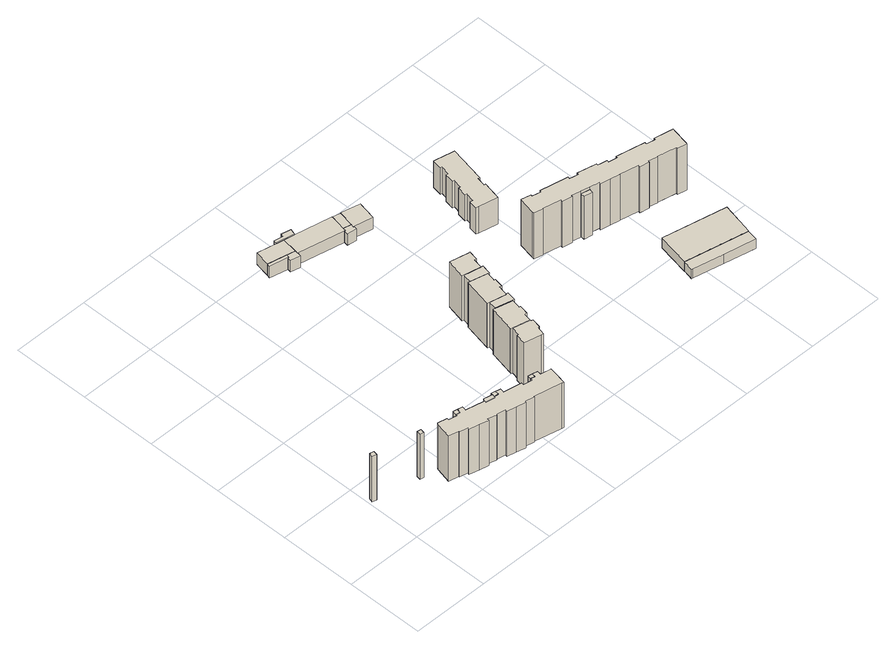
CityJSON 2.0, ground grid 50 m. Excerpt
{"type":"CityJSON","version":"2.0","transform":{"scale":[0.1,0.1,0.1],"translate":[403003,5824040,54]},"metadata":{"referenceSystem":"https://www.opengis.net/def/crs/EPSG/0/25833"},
"CityObjects":{
"building1":{"type":"Building","attributes":{"Gemeindeschluessel":"11000010","BezugspunktDach":"2200","function":"51009_1610","measuredHeight":34.27,"storeysAboveGround":0},"address":[{"country":"Germany","locality":"Berlin"}],"geometry":[{"type":"Solid","lod":"1","boundaries":[[[[0,1,2,3]],[[4,5,6,7]],[[4,7,3,2]],[[5,4,2,1]],[[6,5,1,0]],[[7,6,0,3]]]]}]},
"building2":{"type":"Building","attributes":{"Gemeindeschluessel":"11000010","BezugspunktDach":"2200","function":"51009_1610","measuredHeight":33.98,"storeysAboveGround":0},"address":[{"country":"Germany","locality":"Berlin"}],"geometry":[{"type":"Solid","lod":"1","boundaries":[[[[8,9,10,11]],[[12,13,14,15]],[[12,15,11,10]],[[13,12,10,9]],[[14,13,9,8]],[[15,14,8,11]]]]}]},
"building3":{"type":"Building","attributes":{"Gemeindeschluessel":"11000010","BezugspunktDach":"2200","function":"51009_1610","measuredHeight":34.3,"storeysAboveGround":0},"address":[{"country":"Germany","locality":"Berlin"}],"geometry":[{"type":"Solid","lod":"1","boundaries":[[[[16,17,18,19,20,21]],[[22,23,24,25,26,27]],[[22,27,21,20]],[[23,22,20,19]],[[24,23,19,18]],[[25,24,18,17]],[[26,25,17,16]],[[27,26,16,21]]]]}]},
"building4":{"type":"Building","attributes":{"Gemeindeschluessel":"11000010","BezugspunktDach":"2200","function":"31001_2523","measuredHeight":34.49,"storeysAboveGround":1},"address":[{"country":"Germany","locality":"Berlin","thoroughfareNumber":"15 (1)","thoroughfareName":"Schwarzburger Straße"}],"geometry":[{"type":"Solid","lod":"1","boundaries":[[[[28,29,30,31,32,33]],[[34,35,36,37,38,39]],[[34,39,33,32]],[[35,34,32,31]],[[36,35,31,30]],[[37,36,30,29]],[[38,37,29,28]],[[39,38,28,33]]]]}]},
"building5":{"type":"Building","attributes":{"Gemeindeschluessel":"11000010","BezugspunktDach":"2200","function":"31001_1010","measuredHeight":34.45,"storeysAboveGround":11},"address":[{"country":"Germany","locality":"Berlin","thoroughfareNumber":"15, 17, 19","thoroughfareName":"Schwarzburger Straße"}],"geometry":[{"type":"Solid","lod":"1","boundaries":[[[[40,41,42,43,44,45,46,47,48,49,50,51,52,53,54,55,56,57,58,59,60,61,62,63,64,65,66,67,68,69,70,71,72,73,74,75,76,77,78,79,80,81,82,83,84,85,86,87,88,89]],[[90,91,92,93,94,27,26,25,24,23,95,96,97,98,99,100,101,102,103,104,105,106,107,108,109,110,111,112,113,114,115,116,117,118,119,120,121,122,123,124,125,126,127,128,129,130,131,132,133,134]],[[90,134,89,88]],[[91,90,88,87]],[[92,91,87,86]],[[93,92,86,85]],[[94,93,85,84]],[[27,94,84,83]],[[26,27,83,82]],[[25,26,82,81]],[[24,25,81,80]],[[23,24,80,79]],[[95,23,79,78]],[[96,95,78,77]],[[97,96,77,76]],[[98,97,76,75]],[[99,98,75,74]],[[100,99,74,73]],[[101,100,73,72]],[[102,101,72,71]],[[103,102,71,70]],[[104,103,70,69]],[[105,104,69,68]],[[106,105,68,67]],[[107,106,67,66]],[[108,107,66,65]],[[109,108,65,64]],[[110,109,64,63]],[[111,110,63,62]],[[112,111,62,61]],[[113,112,61,60]],[[114,113,60,59]],[[115,114,59,58]],[[116,115,58,57]],[[117,116,57,56]],[[118,117,56,55]],[[119,118,55,54]],[[120,119,54,53]],[[121,120,53,52]],[[122,121,52,51]],[[123,122,51,50]],[[124,123,50,49]],[[125,124,49,48]],[[126,125,48,47]],[[127,126,47,46]],[[128,127,46,45]],[[129,128,45,44]],[[130,129,44,43]],[[131,130,43,42]],[[132,131,42,41]],[[133,132,41,40]],[[134,133,40,89]]]]}]},
"building6":{"type":"Building","attributes":{"Gemeindeschluessel":"11000010","BezugspunktDach":"2200","function":"51009_1610","measuredHeight":34.56,"storeysAboveGround":0},"address":[{"country":"Germany","locality":"Berlin"}],"geometry":[{"type":"Solid","lod":"1","boundaries":[[[[135,136,137,30,29]],[[138,139,140,141,142]],[[138,142,29,30]],[[139,138,30,137]],[[140,139,137,136]],[[141,140,136,135]],[[142,141,135,29]]]]}]},
"building7":{"type":"Building","attributes":{"Gemeindeschluessel":"11000010","BezugspunktDach":"2200","function":"51009_1610","measuredHeight":34.34,"storeysAboveGround":0},"address":[{"country":"Germany","locality":"Berlin"}],"geometry":[{"type":"Solid","lod":"1","boundaries":[[[[143,144,145,146]],[[147,148,149,150]],[[147,150,146,145]],[[148,147,145,144]],[[149,148,144,143]],[[150,149,143,146]]]]}]},
"building8":{"type":"Building","attributes":{"Gemeindeschluessel":"11000010","function":"31001_1010"},"address":[{"country":"Germany","locality":"Berlin","thoroughfareNumber":"12, 14, 16","thoroughfareName":"Schwarzburger Straße"}],"children":["building8-1","building8-2","building8-3","building8-4","building8-5","building8-6"]},
"building8-1":{"type":"BuildingPart","attributes":{"BezugspunktDach":"2200","measuredHeight":34.2,"storeysAboveGround":11},"parents":["building8"],"geometry":[{"type":"MultiSurface","lod":"1","boundaries":[[[151,152,153,154,155,156,157,158,159,160,161,162,163,164,165]],[[166,167,168,169,170,171,172,173,174,175,176,177,178,179,180]],[[166,180,165,164]],[[167,166,164,163]],[[168,167,163,162]],[[169,168,162,161]],[[170,181,182,161,160],[181,170,160,182]],[[171,170,160,159]],[[172,171,159,158]],[[173,172,158,157]],[[174,173,157,156]],[[175,174,156,155]],[[176,175,155,154]],[[180,179,151,165]],[[160,170,181,182]],[[169,161,182,181]],[[177,176,154,153]],[[178,183,177,153,152]],[[179,178,152,151]]]}]},
"building8-2":{"type":"BuildingPart","attributes":{"BezugspunktDach":"2200","measuredHeight":34.19,"storeysAboveGround":11},"parents":["building8"],"geometry":[{"type":"Solid","lod":"1","boundaries":[[[[184,185,186,187,188,189,190,191,192]],[[193,194,195,196,197,198,199,200,201]],[[193,201,192,191]],[[194,193,191,190]],[[195,194,190,189]],[[196,195,189,188]],[[197,196,188,187]],[[198,197,187,186]],[[199,202,203,198,186,185]],[[200,199,185,184]],[[201,200,184,192]],[[198,203,202,199]]]]}]},
"building8-3":{"type":"BuildingPart","attributes":{"BezugspunktDach":"2200","measuredHeight":34.09,"storeysAboveGround":11},"parents":["building8"],"geometry":[{"type":"MultiSurface","lod":"1","boundaries":[[[182,160,204,205,203,202,206,161]],[[200,199,198,207,208,170,181,169]],[[200,169,161,206]],[[199,200,206,202]],[[207,198,203,205]],[[208,207,205,204]],[[170,208,204,160]],[[181,170,160,182]],[[198,199,202,203]],[[169,209,181,182,161]]]}]},
"building8-4":{"type":"BuildingPart","attributes":{"BezugspunktDach":"2200","measuredHeight":34.16,"storeysAboveGround":11},"parents":["building8"],"geometry":[{"type":"MultiSurface","lod":"1","boundaries":[[[210,211,212,213,214,215,216,217]],[[179,178,176,218,219,220,221,222]],[[179,222,217,216]],[[152,151,179,216,215]],[[176,154,153,152,215,214]],[[218,176,214,213]],[[219,218,213,212]],[[220,219,212,211]],[[223,224,211,210]],[[222,221,210,217],[222,225,223,221]],[[178,179,151,152]],[[177,153,154,176]],[[177,178,152,153]],[[221,220,224,223]],[[225,222,221,223]]]}]},
"building8-5":{"type":"BuildingPart","attributes":{"BezugspunktDach":"2200","measuredHeight":34.19,"storeysAboveGround":11},"parents":["building8"],"geometry":[{"type":"MultiSurface","lod":"1","boundaries":[[[226,227,228,229,230,231,232,233,224,223,225,234,235,236,237]],[[238,239,240,222,221,220,241,242,243,244,245,246,247,248,249]],[[238,249,237,236]],[[239,238,236,235]],[[240,239,235,234]],[[222,240,234,225]],[[241,220,224,233]],[[242,241,233,232]],[[243,242,232,231]],[[244,243,231,230]],[[245,244,230,229]],[[246,245,229,228]],[[247,246,228,227]],[[249,248,226,237]],[[221,222,225,223]],[[221,223,224,220,250]],[[248,247,227,226]]]}]},
"building8-6":{"type":"BuildingPart","attributes":{"BezugspunktDach":"2200","measuredHeight":34.13,"storeysAboveGround":11},"parents":["building8"],"geometry":[{"type":"MultiSurface","lod":"1","boundaries":[[[251,252,253,254,255,256,257,258,259,260,261]],[[262,263,248,247,264,265,266,267,268,269,270]],[[262,270,261,260]],[[263,262,260,259]],[[248,263,259,258]],[[247,227,226,258,257]],[[264,247,257,256]],[[265,264,256,255]],[[266,265,255,254]],[[267,266,254,253]],[[268,267,253,252]],[[269,268,252,251]],[[270,269,251,261]],[[248,226,227,247]]]}]},
"building9":{"type":"Building","attributes":{"Gemeindeschluessel":"11000010","BezugspunktDach":"2200","function":"51009_1610","measuredHeight":8.71,"storeysAboveGround":0},"address":[{"country":"Germany","locality":"Berlin"}],"geometry":[{"type":"Solid","lod":"1","boundaries":[[[[271,272,273,274,275,276,277,278]],[[279,280,281,282,283,284,285,286]],[[279,286,278,277]],[[280,279,277,276]],[[281,280,276,275]],[[282,281,275,274]],[[283,282,274,273]],[[284,283,273,272]],[[285,284,272,271]],[[286,285,271,278]]]]}]},
"building10":{"type":"Building","attributes":{"name":"Frauen-und Mädchenzentrum","Gemeindeschluessel":"11000010","function":"31001_3061"},"address":[{"country":"Germany","locality":"Berlin","thoroughfareNumber":"8","thoroughfareName":"Schwarzburger Straße"}],"children":["building10-1","building10-2","building10-3","building10-4","building10-5","building10-6","building10-7"]},
"building10-1":{"type":"BuildingPart","attributes":{"BezugspunktDach":"2200","measuredHeight":8.77,"storeysAboveGround":3},"parents":["building10"],"geometry":[{"type":"MultiSurface","lod":"1","boundaries":[[[272,287,288,289,290,291,292,293,274,273]],[[282,294,295,296,297,298,299,300,284,283]],[[282,283,273,274]],[[295,294,295,292]],[[301,302,291,290]],[[303,304,290,289]],[[299,298,289,288]],[[300,299,288,287]],[[284,300,287,272]],[[283,284,272,273]],[[294,282,274,293]],[[293,292,295,294]],[[297,296,302,301]],[[298,297,304,303]]]}]},
"building10-2":{"type":"BuildingPart","attributes":{"BezugspunktDach":"2200","measuredHeight":8.86,"storeysAboveGround":3},"parents":["building10"],"geometry":[{"type":"MultiSurface","lod":"1","boundaries":[[[305,306,307,308,309]],[[310,281,280,279,311]],[[310,311,309,308]],[[275,312,310,308,307]],[[280,281,307,306]],[[279,280,306,305]],[[311,279,305,309]],[[281,310,312,275]]]}]},
"building10-3":{"type":"BuildingPart","attributes":{"BezugspunktDach":"2200","measuredHeight":4.09,"storeysAboveGround":3},"parents":["building10"],"geometry":[{"type":"MultiSurface","lod":"1","boundaries":[[[313,314,315,316,317,318,302]],[[319,320,321,322,323,324,296]],[[319,296,302,318]],[[320,319,318,317]],[[321,320,317,316]],[[322,321,316,315]],[[323,322,315,314]],[[325,326,323,314]],[[324,327,326,328,325,313]],[[296,297,301,302]]]}]},
"building10-4":{"type":"BuildingPart","attributes":{"BezugspunktDach":"2200","measuredHeight":9.27,"storeysAboveGround":3},"parents":["building10"],"geometry":[{"type":"MultiSurface","lod":"1","boundaries":[[[329,330,331,332,333,334]],[[335,336,337,338,295,339]],[[335,339,334,333]],[[336,335,333,332]],[[337,336,332,331]],[[338,337,331,330]],[[295,338,330,329]],[[340,341,293,294,293,292,295,329,334]],[[295,292,293,294]],[[339,294,293,341,340]]]}]},
"building10-5":{"type":"BuildingPart","attributes":{"BezugspunktDach":"2200","measuredHeight":8.72,"storeysAboveGround":3},"parents":["building10"],"geometry":[{"type":"MultiSurface","lod":"1","boundaries":[[[342,343,344,345,346,347,348]],[[349,326,323,350,351,352,353]],[[349,353,348,347]],[[326,354,355,349,347,346]],[[314,325,346,345]],[[351,350,344,343]],[[352,351,343,342]],[[353,352,342,348]],[[349,355,354,326]],[[323,326,325,314]]]}]},
"building10-6":{"type":"BuildingPart","attributes":{"BezugspunktDach":"2200","measuredHeight":8.68,"storeysAboveGround":3},"parents":["building10"],"geometry":[{"type":"MultiSurface","lod":"1","boundaries":[[[355,354,304,303]],[[297,326,349,298]],[[298,349,355,303]],[[356,297,298,303,304]],[[326,354,355,349]]]}]},
"building10-7":{"type":"BuildingPart","attributes":{"BezugspunktDach":"2200","measuredHeight":8.78,"storeysAboveGround":3},"parents":["building10"],"geometry":[{"type":"MultiSurface","lod":"1","boundaries":[[[275,274,293,341,357,312]],[[358,339,294,282,281,310]],[[358,310,312,357]],[[339,358,357,341]],[[294,339,341,339,294,293]],[[293,294,293,274]],[[281,282,274,275]],[[282,294,293,274]],[[310,281,275,312]]]}]},
"building11":{"type":"Building","attributes":{"Gemeindeschluessel":"11000010","BezugspunktDach":"2200","function":"51009_1610","measuredHeight":8.74,"storeysAboveGround":0},"address":[{"country":"Germany","locality":"Berlin"}],"geometry":[{"type":"Solid","lod":"1","boundaries":[[[[359,342,348,347,289,288,287,360]],[[300,299,298,349,353,352,361,362]],[[300,362,360,287]],[[299,300,287,288]],[[298,299,288,289]],[[349,298,289,347]],[[353,349,347,348]],[[352,353,348,342]],[[361,352,342,359]],[[362,361,359,360]]]]}]},
"building12":{"type":"Building","attributes":{"Gemeindeschluessel":"11000010","BezugspunktDach":"2200","function":"51009_1610","measuredHeight":2.4,"storeysAboveGround":0},"address":[{"country":"Germany","locality":"Berlin"}],"geometry":[{"type":"Solid","lod":"1","boundaries":[[[[363,364,365,366,367,368,369]],[[370,371,322,323,296,319,372]],[[370,372,369,368]],[[371,370,368,367]],[[322,371,367,366]],[[323,322,366,365]],[[296,323,365,364]],[[319,296,364,363]],[[372,319,363,369]]]]}]},
"building13":{"type":"Building","attributes":{"Gemeindeschluessel":"11000010","BezugspunktDach":"2200","function":"31001_1010","measuredHeight":20.1,"storeysAboveGround":6},"address":[{"country":"Germany","locality":"Berlin","thoroughfareNumber":"11, 13, 9","thoroughfareName":"Schwarzburger Straße"}],"geometry":[{"type":"Solid","lod":"1","boundaries":[[[[373,374,375,376,377,378,379,380,381,382,383,384,385,386,387,388,389,390,391,392,393,394,395]],[[396,397,398,399,400,401,402,403,404,405,406,407,408,409,410,411,412,413,414,415,416,417,418]],[[396,418,395,394]],[[397,396,394,393]],[[398,397,393,392]],[[399,398,392,391]],[[400,399,391,390]],[[401,400,390,389]],[[402,401,389,388]],[[403,402,388,387]],[[404,403,387,386]],[[405,404,386,385]],[[406,405,385,384]],[[407,406,384,383]],[[408,407,383,382]],[[409,408,382,381]],[[410,409,381,380]],[[411,410,380,379]],[[412,411,379,378]],[[413,412,378,377]],[[414,413,377,376]],[[415,414,376,375]],[[416,415,375,374]],[[417,416,374,373]],[[418,417,373,395]]]]}]},
"building14":{"type":"Building","attributes":{"Gemeindeschluessel":"11000010","BezugspunktDach":"2200","function":"31001_2523","measuredHeight":33.04,"storeysAboveGround":1},"address":[{"country":"Germany","locality":"Berlin","thoroughfareNumber":"8 (1)","thoroughfareName":"Sitzendorfer Straße"}],"geometry":[{"type":"Solid","lod":"1","boundaries":[[[[419,420,421,422,423]],[[424,425,426,427,428]],[[424,428,423,422]],[[425,424,422,421]],[[426,425,421,420]],[[427,426,420,419]],[[428,427,419,423]]]]}]},
"building15":{"type":"Building","attributes":{"Gemeindeschluessel":"11000010","BezugspunktDach":"2200","function":"31001_1010","measuredHeight":35.04,"storeysAboveGround":11},"address":[{"country":"Germany","locality":"Berlin","thoroughfareNumber":"10, 12, 14, 8","thoroughfareName":"Sitzendorfer Straße"}],"geometry":[{"type":"Solid","lod":"1","boundaries":[[[[429,430,431,432,433,434,435,436,437,438,439,440,441,442,443,444,445,446,447,448,449,450,451,452,453,454,455,456,457,458,459,460,461,462,463,464,465,466,467,468,469,470,471,472,473,474,475,476]],[[477,478,479,480,481,482,483,484,485,486,487,488,489,490,491,492,493,494,495,496,497,498,499,500,501,502,503,504,505,506,507,508,509,510,511,512,513,514,515,516,517,518,519,520,521,522,523,524]],[[477,524,476,475]],[[478,477,475,474]],[[479,478,474,473]],[[480,479,473,472]],[[481,480,472,471]],[[482,481,471,470]],[[483,482,470,469]],[[484,483,469,468]],[[485,484,468,467]],[[486,485,467,466]],[[487,486,466,465]],[[488,487,465,464]],[[489,488,464,463]],[[490,489,463,462]],[[491,490,462,461]],[[492,491,461,460]],[[493,492,460,459]],[[494,493,459,458]],[[495,494,458,457]],[[496,495,457,456]],[[497,496,456,455]],[[498,497,455,454]],[[499,498,454,453]],[[500,499,453,452]],[[501,500,452,451]],[[502,501,451,450]],[[503,502,450,449]],[[504,503,449,448]],[[505,504,448,447]],[[506,505,447,446]],[[507,506,446,445]],[[508,507,445,444]],[[509,508,444,443]],[[510,509,443,442]],[[511,510,442,441]],[[512,511,441,440]],[[513,512,440,439]],[[514,513,439,438]],[[515,514,438,437]],[[516,515,437,436]],[[517,516,436,435]],[[518,517,435,434]],[[519,518,434,433]],[[520,519,433,432]],[[521,520,432,431]],[[522,521,431,430]],[[523,522,430,429]],[[524,523,429,476]]]]}]},
"building16":{"type":"Building","attributes":{"Gemeindeschluessel":"11000010","function":"31001_3211"},"address":[{"country":"Germany","locality":"Berlin","thoroughfareNumber":"9","thoroughfareName":"Sitzendorfer Straße"}],"children":["building16-1","building16-2"]},
"building16-1":{"type":"BuildingPart","attributes":{"BezugspunktDach":"2200","measuredHeight":7.35,"storeysAboveGround":2},"parents":["building16"],"geometry":[{"type":"MultiSurface","lod":"1","boundaries":[[[525,526,527,528,529,530,531,532]],[[533,534,535,536,537,538,539,540]],[[533,540,532,531]],[[537,536,528,527]],[[538,537,527,526]],[[539,538,526,525]],[[540,539,525,532]],[[534,533,531,530]],[[535,534,530,529]],[[536,535,529,528,541]]]}]},
"building16-2":{"type":"BuildingPart","attributes":{"BezugspunktDach":"2200","measuredHeight":7.66,"storeysAboveGround":2},"parents":["building16"],"geometry":[{"type":"MultiSurface","lod":"1","boundaries":[[[542,543,544,545]],[[546,547,548,549]],[[546,549,545,544]],[[547,546,544,543]],[[548,547,543,542]],[[550,531,530,529,528,551,542,545]],[[535,534,533,549,548,536,535,552]],[[533,534,530,531,550]],[[534,535,529,530]],[[552,535,536,551,528,529]]]}]}
},
"vertices":[
[36,338,367],[42,366,367],[14,372,367],[8,345,367],[14,372,24],[42,366,24],[36,338,24],[8,345,24],
[330,275,367],[336,302,367],[309,307,367],[304,280,367],[309,307,27],[336,302,27],[330,275,27],[304,280,27],
[569,239,372],[573,260,372],[578,259,372],[580,266,372],[549,272,372],[544,244,372],[549,272,29],[580,266,29],[578,259,29],[573,260,29],[569,239,29],[544,244,29],
[779,185,376],[780,194,376],[784,209,376],[726,220,376],[723,206,376],[721,195,376],[723,206,31],[726,220,31],[784,209,31],[780,194,31],[779,185,31],[721,195,31],
[464,145,373],[463,140,373],[517,129,373],[514,116,373],[577,102,373],[636,89,373],[638,101,373],[695,88,373],[696,91,373],[753,80,373],[751,66,373],[811,53,373],[870,40,373],[872,51,373],[931,38,373],[932,43,373],[1108,6,373],[1119,3,373],[1131,58,373],[1144,123,373],[1132,125,373],[1076,136,373],[1079,161,373],[1044,168,373],[1040,143,373],[1014,149,373],[1012,135,373],[954,145,373],[957,160,373],[841,182,373],[847,209,373],[812,215,373],[809,188,373],[780,194,373],[779,185,373],[721,195,373],[723,206,373],[603,232,373],[609,260,373],[580,266,373],[578,259,373],[573,260,373],[569,239,373],[544,244,373],[541,234,373],[486,245,373],[489,257,373],[427,270,373],[423,256,373],[400,158,373],[423,256,29],[427,270,29],[489,257,29],[486,245,29],[541,234,29],[609,260,29],[603,232,29],[723,206,29],[721,195,29],[779,185,29],[780,194,29],[809,188,29],[812,215,29],[847,209,29],[841,182,29],[957,160,29],[954,145,29],[1012,135,29],[1014,149,29],[1040,143,29],[1044,168,29],[1079,161,29],[1076,136,29],[1132,125,29],[1144,123,29],[1131,58,29],[1119,3,29],[1108,6,29],[932,43,29],[931,38,29],[872,51,29],[870,40,29],[811,53,29],[751,66,29],[753,80,29],[696,91,29],[695,88,29],[638,101,29],[636,89,29],[577,102,29],[514,116,29],[517,129,29],[463,140,29],[464,145,29],[400,158,29],
[809,188,376],[812,215,376],[786,221,376],[784,209,30],[786,221,30],[812,215,30],[809,188,30],[780,194,30],
[1040,143,374],[1044,168,374],[1019,172,374],[1014,149,374],[1019,172,31],[1044,168,31],[1040,143,31],[1014,149,31],
[1274,715,362],[1380,692,362],[1381,695,362],[1381,696,362],[1394,757,362],[1408,754,362],[1419,813,362],[1410,815,362],[1422,870,362],[1422,873,362],[1312,899,362],[1300,902,362],[1300,897,362],[1263,722,362],[1262,718,362],[1263,722,21],[1300,897,21],[1300,902,21],[1312,899,21],[1422,873,21],[1422,870,21],[1410,815,21],[1419,813,21],[1408,754,21],[1394,757,21],[1381,696,21],[1381,695,21],[1380,692,21],[1274,715,21],[1262,718,21],[1418,874,21],[1418,874,362],[1380,693,21],
[1323,954,363],[1323,955,363],[1431,933,363],[1443,994,363],[1457,992,363],[1469,1052,363],[1457,1054,363],[1339,1080,363],[1312,957,363],[1339,1080,21],[1457,1054,21],[1469,1052,21],[1457,992,21],[1443,994,21],[1431,933,21],[1323,955,21],[1323,954,21],[1312,957,21],[1323,955,362],[1431,933,362],
[1432,871,362],[1444,930,362],[1323,954,362],[1444,930,21],[1432,871,21],[1361,887,21],
[1361,639,363],[1373,637,363],[1383,634,363],[1395,693,363],[1381,696,363],[1380,692,363],[1274,715,363],[1263,663,363],[1395,693,21],[1383,634,21],[1373,637,21],[1361,639,21],[1263,663,21],[1361,639,361],[1373,637,361],[1263,663,361],
[1224,492,361],[1333,467,361],[1335,475,361],[1344,519,361],[1358,517,361],[1371,576,361],[1361,578,361],[1372,629,361],[1251,665,361],[1249,657,361],[1216,502,361],[1214,494,361],[1216,502,21],[1249,657,21],[1251,665,21],[1372,629,21],[1361,578,21],[1371,576,21],[1358,517,21],[1344,519,21],[1335,475,21],[1333,467,21],[1224,492,21],[1214,494,21],[1370,637,21],
[1296,346,362],[1310,343,362],[1323,400,362],[1332,398,362],[1345,458,362],[1332,461,362],[1333,467,362],[1224,492,362],[1212,435,362],[1201,436,362],[1186,369,362],[1201,436,21],[1212,435,21],[1332,461,21],[1345,458,21],[1332,398,21],[1323,400,21],[1310,343,21],[1296,346,21],[1186,369,21],
[1002,1863,93],[1007,1888,93],[1004,1889,93],[1008,1909,93],[954,1920,93],[950,1900,93],[945,1901,93],[940,1876,93],[945,1901,6],[950,1900,6],[954,1920,6],[1008,1909,6],[1004,1889,6],[1007,1888,6],[1002,1863,6],[940,1876,6],
[1300,1827,93],[1305,1826,93],[1309,1847,93],[1329,1947,93],[1326,1948,93],[1092,1997,93],[1026,2010,93],[1026,2010,6],[1092,1997,6],[1326,1948,6],[1329,1947,6],[1309,1847,6],[1305,1826,6],[1300,1827,6],[1329,1947,38],[1326,1948,38],[1309,1847,92],[1329,1947,92],
[945,1901,94],[950,1900,94],[954,1920,94],[834,1945,94],[830,1925,94],[834,1945,6],[830,1925,6],[834,1945,93],
[1356,1941,38],[1387,1935,38],[1391,1954,38],[1360,1960,38],[1330,1966,38],[1329,1962,38],[1329,1962,6],[1330,1966,6],[1360,1960,6],[1391,1954,6],[1387,1935,6],[1356,1941,6],[1380,1936,38],[1380,1936,6],[1366,1939,6],[1380,1936,34],
[1092,1997,99],[1101,2034,99],[1040,2048,99],[1036,2029,99],[978,2040,99],[974,2021,99],[978,2040,6],[1036,2029,6],[1040,2048,6],[1101,2034,6],[974,2021,6],[974,2021,36],[974,2021,93],
[1361,1815,93],[1479,1790,93],[1504,1911,93],[1387,1935,93],[1380,1936,93],[1361,1836,93],[1357,1815,93],[1361,1836,6],[1504,1911,6],[1479,1790,6],[1361,1815,6],[1357,1815,6],[1380,1936,92],[1361,1836,92],
[1329,1947,90],
[854,2046,93],[854,2046,6],
[1355,1791,93],[1295,1802,93],[1355,1791,6],[1295,1802,6],
[1329,1962,30],[1326,1948,30],[1387,1935,30],[1391,1954,30],[1394,1970,30],[1318,1987,30],[1313,1965,30],[1318,1987,6],[1394,1970,6],[1313,1965,6],
[1852,1363,212],[1970,1337,212],[1996,1455,212],[1985,1458,212],[1996,1514,212],[2008,1511,212],[2056,1747,212],[2043,1750,212],[1936,1773,212],[1924,1775,212],[1912,1712,212],[1923,1710,212],[1911,1652,212],[1896,1655,212],[1884,1595,212],[1899,1592,212],[1887,1536,212],[1873,1539,212],[1862,1477,212],[1875,1475,212],[1863,1418,212],[1843,1422,212],[1834,1367,212],[1843,1422,11],[1863,1418,11],[1875,1475,11],[1862,1477,11],[1873,1539,11],[1887,1536,11],[1899,1592,11],[1884,1595,11],[1896,1655,11],[1911,1652,11],[1923,1710,11],[1912,1712,11],[1924,1775,11],[1936,1773,11],[2043,1750,11],[2056,1747,11],[2008,1511,11],[1996,1514,11],[1985,1458,11],[1996,1455,11],[1970,1337,11],[1852,1363,11],[1834,1367,11],
[2247,900,363],[2249,914,363],[2252,926,363],[2195,938,363],[2191,912,363],[2195,938,39],[2252,926,39],[2249,914,39],[2247,900,39],[2191,912,39],
[1959,989,384],[1960,991,384],[2074,967,384],[2071,954,384],[2134,941,384],[2136,949,384],[2192,937,384],[2193,939,384],[2195,938,384],[2252,926,384],[2312,914,384],[2309,901,384],[2371,888,384],[2429,876,384],[2429,878,384],[2549,854,384],[2546,842,384],[2606,830,384],[2609,842,384],[2608,839,384],[2666,827,384],[2667,830,384],[2787,806,384],[2784,794,384],[2844,782,384],[2847,794,384],[2872,913,384],[2752,938,384],[2749,926,384],[2693,938,384],[2694,950,384],[2513,987,384],[2511,975,384],[2455,986,384],[2457,999,384],[2398,1011,384],[2399,1022,384],[2277,1048,384],[2274,1035,384],[2219,1047,384],[2222,1060,384],[2045,1096,384],[2042,1085,384],[1985,1098,384],[1987,1108,384],[1927,1122,384],[1904,1013,384],[1902,1001,384],[1904,1013,34],[1927,1122,34],[1987,1108,34],[1985,1098,34],[2042,1085,34],[2045,1096,34],[2222,1060,34],[2219,1047,34],[2274,1035,34],[2277,1048,34],[2399,1022,34],[2398,1011,34],[2457,999,34],[2455,986,34],[2511,975,34],[2513,987,34],[2694,950,34],[2693,938,34],[2749,926,34],[2752,938,34],[2872,913,34],[2847,794,34],[2844,782,34],[2784,794,34],[2787,806,34],[2667,830,34],[2666,827,34],[2608,839,34],[2609,842,34],[2606,830,34],[2546,842,34],[2549,854,34],[2429,878,34],[2429,876,34],[2371,888,34],[2309,901,34],[2312,914,34],[2252,926,34],[2195,938,34],[2193,939,34],[2192,937,34],[2136,949,34],[2134,941,34],[2071,954,34],[2074,967,34],[1960,991,34],[1959,989,34],[1902,1001,34],
[2377,276,132],[2571,236,132],[2773,194,132],[2787,263,132],[2585,304,132],[2391,344,132],[2383,346,132],[2369,278,132],[2383,346,62],[2391,344,62],[2585,304,62],[2787,263,62],[2773,194,62],[2571,236,62],[2377,276,62],[2369,278,62],[2787,263,85],
[2787,263,136],[2831,470,136],[2425,555,136],[2383,346,136],[2425,555,59],[2831,470,59],[2787,263,59],[2383,346,59],[2383,346,82],[2787,263,81],[2585,304,109]
]}
